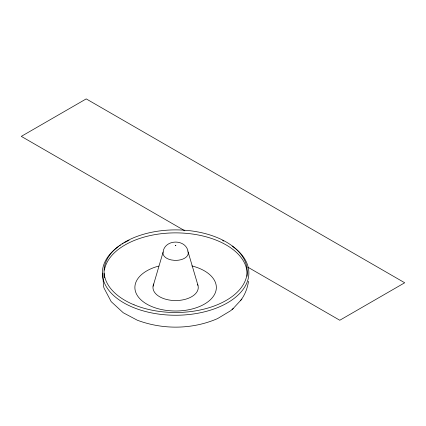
<?xml version="1.0" encoding="UTF-8"?>
<svg xmlns="http://www.w3.org/2000/svg" width="426" height="426" viewBox="0 0 426 426"><rect width="100%" height="100%" fill="white"/><g stroke="black" fill="none" stroke-linecap="round" stroke-linejoin="round"><path stroke-width="0.64" d="M248.528 281.261C247.501 288.013 244.955 295.101 240.626 300.452M153.072 286.219L163.03 252.384M163.195 251.202C165.592 239.29 185.006 238.97 187.919 250.717M102.703 273.087L103.513 286.08L103.976 287.976L111.191 301.651L123.242 312.753L137.241 320.182C162.934 329.841 192.312 329.554 217.558 318.6L230.801 310.634L233.198 308.493M232.106 309.686L241.888 299.079M184.863 230.807L21.3 136.373L86.217 98.896L404.7 282.768L339.783 320.251L247.634 267.049M188.09 251.888L197.957 285.335M232.175 246.079A73.256 42.291 0 0 1 225.966 303.674A73.256 42.291 0 0 1 126.011 304.079A73.256 42.291 0 0 1 118.407 246.537M119.418 245.823A73.256 42.291 0 0 1 120.462 245.12M122.081 244.087A73.256 42.291 0 0 1 123.189 243.416M124.323 242.756A73.256 42.291 0 0 1 129.062 240.296M222.612 240.509A73.256 42.291 0 0 1 223.831 241.116M191.876 265.92A40.736 23.521 0 0 1 207.92 301.81A40.736 23.521 0 0 1 143.716 302.109A40.736 23.521 0 0 1 158.749 266.074M104.338 277.827A71.552 41.311 0 0 1 104.077 273.359M104.397 270.19A71.552 41.311 0 0 1 180.89 232.985A71.552 41.311 0 0 1 247.075 276.288M197.547 284.222A22.647 13.078 0 0 1 175.395 300.559A22.647 13.078 0 0 1 153.797 283.972M187.712 250.962A12.647 7.301 0 0 1 174.394 260.355L171.177 259.924A12.647 7.301 0 0 1 163.296 251.441M175.411 245.568L175.826 245.626L175.411 245.568M134.02 304.808A71.552 41.311 0 0 0 246.83 275.185A71.552 41.311 0 0 0 145.996 233.592A71.552 41.311 0 0 0 134.02 304.808"/></g></svg>
